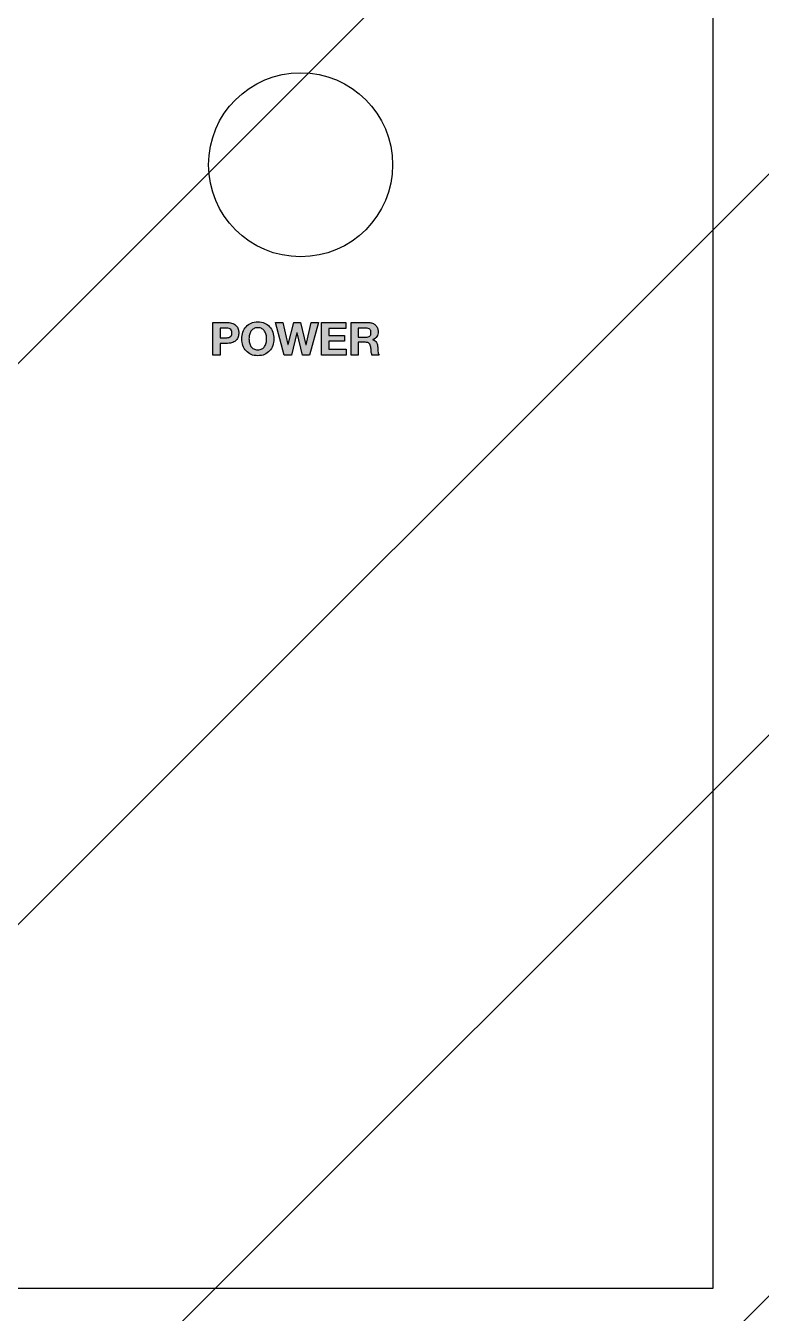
# Model space of a CAD drawing. Header units: millimetres. Extents: x 0 to 16115, y 0 to 11330.
# Drawn here: x 10446.1 to 10562, y 4278.8 to 4481.6 of the extents above; entities that cross this region are included whole.
import ezdxf

# ---------------------------------------------------------------- set-up
doc = ezdxf.new("R2010")
doc.units = ezdxf.units.MM
doc.header["$MEASUREMENT"] = 0
doc.linetypes.add('HIDDEN', pattern=[9.525, 6.35, -3.175])
doc.layers.get('0').update_dxf_attribs({"lineweight": 25})
doc.layers.add('DIM', color=3, linetype='Continuous', lineweight=9)
doc.layers.add('H', color=2, linetype='HIDDEN', lineweight=15)

msp = doc.modelspace()

# ---------------------------------------------------------------- hatches: boundary and pattern name
h = msp.add_hatch(color=256)
h.paths.add_polyline_path([(10489.393, 4434.888), (10490.268, 4431.363), (10490.282, 4431.363), (10491.12, 4434.888), (10492.224, 4434.888), (10490.848, 4429.772), (10489.73, 4429.772), (10488.863, 4433.255), (10488.848, 4433.255), (10487.996, 4429.772), (10486.856, 4429.772), (10485.502, 4434.888), (10486.627, 4434.888), (10487.437, 4431.405), (10487.451, 4431.405), (10488.339, 4434.888)])
h.paths.add_polyline_path([(10493.865, 4431.972), (10493.865, 4430.717), (10496.624, 4430.717), (10496.624, 4429.772), (10492.74, 4429.772), (10492.74, 4434.888), (10496.567, 4434.888), (10496.567, 4433.943), (10493.865, 4433.943), (10493.865, 4432.846), (10496.345, 4432.846), (10496.345, 4431.972)])
edge = h.paths.add_edge_path(flags=16)
edge.add_spline(control_points=[(10499.742, 4432.573), (10500, 4432.573), (10500.193, 4432.631), (10500.322, 4432.746), (10500.451, 4432.86), (10500.516, 4433.047), (10500.516, 4433.304), (10500.516, 4433.553), (10500.451, 4433.733), (10500.322, 4433.846)], knot_values=[0, 0, 0, 0, 1, 1, 1, 2, 2, 2, 3, 3, 3, 3], degree=3, periodic=0)
edge.add_spline(control_points=[(10500.322, 4433.846), (10500.193, 4433.958), (10500, 4434.014), (10499.742, 4434.014)], knot_values=[3, 3, 3, 3, 4, 4, 4, 4], degree=3, periodic=0)
edge.add_spline(control_points=[(10499.742, 4434.014), (10499.742, 4434.014), (10498.509, 4434.014), (10498.509, 4434.014)], knot_values=[4, 4, 4, 4, 5, 5, 5, 5], degree=3, periodic=0)
edge.add_spline(control_points=[(10498.509, 4434.014), (10498.509, 4434.014), (10498.509, 4432.573), (10498.509, 4432.573)], knot_values=[5, 5, 5, 5, 6, 6, 6, 6], degree=3, periodic=0)
edge.add_spline(control_points=[(10498.509, 4432.573), (10498.509, 4432.573), (10499.742, 4432.573), (10499.742, 4432.573)], knot_values=[6, 6, 6, 6, 7, 7, 7, 7], degree=3, periodic=0)
edge = h.paths.add_edge_path()
edge.add_spline(control_points=[(10500.143, 4434.888), (10500.372, 4434.888), (10500.579, 4434.851), (10500.763, 4434.777), (10500.947, 4434.703), (10501.105, 4434.602), (10501.236, 4434.473)], knot_values=[0, 0, 0, 0, 1, 1, 1, 2, 2, 2, 2], degree=3, periodic=0)
edge.add_spline(control_points=[(10501.236, 4434.473), (10501.367, 4434.344), (10501.468, 4434.194), (10501.537, 4434.025)], knot_values=[2, 2, 2, 2, 3, 3, 3, 3], degree=3, periodic=0)
edge.add_spline(control_points=[(10501.537, 4434.025), (10501.606, 4433.855), (10501.641, 4433.672), (10501.641, 4433.477), (10501.641, 4433.175), (10501.577, 4432.915), (10501.451, 4432.696)], knot_values=[3, 3, 3, 3, 4, 4, 4, 5, 5, 5, 5], degree=3, periodic=0)
edge.add_spline(control_points=[(10501.451, 4432.696), (10501.324, 4432.476), (10501.118, 4432.308), (10500.831, 4432.194)], knot_values=[5, 5, 5, 5, 6, 6, 6, 6], degree=3, periodic=0)
edge.add_spline(control_points=[(10500.831, 4432.194), (10500.831, 4432.194), (10500.831, 4432.179), (10500.831, 4432.179)], knot_values=[6, 6, 6, 6, 7, 7, 7, 7], degree=3, periodic=0)
edge.add_spline(control_points=[(10500.831, 4432.179), (10500.97, 4432.141), (10501.084, 4432.083), (10501.175, 4432.004)], knot_values=[7, 7, 7, 7, 8, 8, 8, 8], degree=3, periodic=0)
edge.add_spline(control_points=[(10501.175, 4432.004), (10501.266, 4431.925), (10501.34, 4431.832), (10501.397, 4431.724)], knot_values=[8, 8, 8, 8, 9, 9, 9, 9], degree=3, periodic=0)
edge.add_spline(control_points=[(10501.397, 4431.724), (10501.455, 4431.617), (10501.497, 4431.499), (10501.523, 4431.37)], knot_values=[9, 9, 9, 9, 10, 10, 10, 10], degree=3, periodic=0)
edge.add_spline(control_points=[(10501.523, 4431.37), (10501.549, 4431.241), (10501.567, 4431.112), (10501.577, 4430.982)], knot_values=[10, 10, 10, 10, 11, 11, 11, 11], degree=3, periodic=0)
edge.add_spline(control_points=[(10501.577, 4430.982), (10501.581, 4430.902), (10501.586, 4430.806), (10501.591, 4430.696), (10501.595, 4430.586), (10501.604, 4430.474), (10501.616, 4430.359)], knot_values=[11, 11, 11, 11, 12, 12, 12, 13, 13, 13, 13], degree=3, periodic=0)
edge.add_spline(control_points=[(10501.616, 4430.359), (10501.628, 4430.244), (10501.647, 4430.136), (10501.673, 4430.033)], knot_values=[13, 13, 13, 13, 14, 14, 14, 14], degree=3, periodic=0)
edge.add_spline(control_points=[(10501.673, 4430.033), (10501.699, 4429.93), (10501.739, 4429.843), (10501.791, 4429.772)], knot_values=[14, 14, 14, 14, 15, 15, 15, 15], degree=3, periodic=0)
edge.add_spline(control_points=[(10501.791, 4429.772), (10501.791, 4429.772), (10500.666, 4429.772), (10500.666, 4429.772)], knot_values=[15, 15, 15, 15, 16, 16, 16, 16], degree=3, periodic=0)
edge.add_spline(control_points=[(10500.666, 4429.772), (10500.604, 4429.934), (10500.566, 4430.127), (10500.552, 4430.352)], knot_values=[16, 16, 16, 16, 17, 17, 17, 17], degree=3, periodic=0)
edge.add_spline(control_points=[(10500.552, 4430.352), (10500.537, 4430.577), (10500.516, 4430.792), (10500.487, 4430.997)], knot_values=[17, 17, 17, 17, 18, 18, 18, 18], degree=3, periodic=0)
edge.add_spline(control_points=[(10500.487, 4430.997), (10500.449, 4431.265), (10500.368, 4431.46), (10500.243, 4431.585)], knot_values=[18, 18, 18, 18, 19, 19, 19, 19], degree=3, periodic=0)
edge.add_spline(control_points=[(10500.243, 4431.585), (10500.119, 4431.709), (10499.916, 4431.771), (10499.634, 4431.771)], knot_values=[19, 19, 19, 19, 20, 20, 20, 20], degree=3, periodic=0)
edge.add_spline(control_points=[(10499.634, 4431.771), (10499.634, 4431.771), (10498.509, 4431.771), (10498.509, 4431.771)], knot_values=[20, 20, 20, 20, 21, 21, 21, 21], degree=3, periodic=0)
edge.add_spline(control_points=[(10498.509, 4431.771), (10498.509, 4431.771), (10498.509, 4429.772), (10498.509, 4429.772)], knot_values=[21, 21, 21, 21, 22, 22, 22, 22], degree=3, periodic=0)
edge.add_spline(control_points=[(10498.509, 4429.772), (10498.509, 4429.772), (10497.384, 4429.772), (10497.384, 4429.772)], knot_values=[22, 22, 22, 22, 23, 23, 23, 23], degree=3, periodic=0)
edge.add_spline(control_points=[(10497.384, 4429.772), (10497.384, 4429.772), (10497.384, 4434.888), (10497.384, 4434.888)], knot_values=[23, 23, 23, 23, 24, 24, 24, 24], degree=3, periodic=0)
edge.add_spline(control_points=[(10497.384, 4434.888), (10497.384, 4434.888), (10500.143, 4434.888), (10500.143, 4434.888)], knot_values=[24, 24, 24, 24, 25, 25, 25, 25], degree=3, periodic=0)
edge = h.paths.add_edge_path(flags=16)
edge.add_spline(control_points=[(10481.377, 4431.682), (10481.428, 4431.478), (10481.507, 4431.295), (10481.617, 4431.133)], knot_values=[0, 0, 0, 0, 1, 1, 1, 1], degree=3, periodic=0)
edge.add_spline(control_points=[(10481.617, 4431.133), (10481.727, 4430.971), (10481.87, 4430.84), (10482.047, 4430.743)], knot_values=[1, 1, 1, 1, 2, 2, 2, 2], degree=3, periodic=0)
edge.add_spline(control_points=[(10482.047, 4430.743), (10482.224, 4430.645), (10482.439, 4430.596), (10482.692, 4430.596), (10482.945, 4430.596), (10483.16, 4430.645), (10483.337, 4430.743)], knot_values=[2, 2, 2, 2, 3, 3, 3, 4, 4, 4, 4], degree=3, periodic=0)
edge.add_spline(control_points=[(10483.337, 4430.743), (10483.514, 4430.84), (10483.657, 4430.971), (10483.767, 4431.133)], knot_values=[4, 4, 4, 4, 5, 5, 5, 5], degree=3, periodic=0)
edge.add_spline(control_points=[(10483.767, 4431.133), (10483.877, 4431.295), (10483.957, 4431.478), (10484.007, 4431.682)], knot_values=[5, 5, 5, 5, 6, 6, 6, 6], degree=3, periodic=0)
edge.add_spline(control_points=[(10484.007, 4431.682), (10484.057, 4431.885), (10484.083, 4432.094), (10484.083, 4432.308), (10484.083, 4432.533), (10484.057, 4432.75), (10484.007, 4432.961)], knot_values=[6, 6, 6, 6, 7, 7, 7, 8, 8, 8, 8], degree=3, periodic=0)
edge.add_spline(control_points=[(10484.007, 4432.961), (10483.957, 4433.171), (10483.877, 4433.358), (10483.767, 4433.523)], knot_values=[8, 8, 8, 8, 9, 9, 9, 9], degree=3, periodic=0)
edge.add_spline(control_points=[(10483.767, 4433.523), (10483.657, 4433.688), (10483.514, 4433.819), (10483.337, 4433.917)], knot_values=[9, 9, 9, 9, 10, 10, 10, 10], degree=3, periodic=0)
edge.add_spline(control_points=[(10483.337, 4433.917), (10483.16, 4434.015), (10482.945, 4434.064), (10482.692, 4434.064), (10482.439, 4434.064), (10482.224, 4434.015), (10482.047, 4433.917), (10481.87, 4433.819), (10481.727, 4433.688), (10481.617, 4433.523), (10481.507, 4433.358), (10481.428, 4433.171), (10481.377, 4432.961)], knot_values=[10, 10, 10, 10, 11, 11, 11, 12, 12, 12, 13, 13, 13, 14, 14, 14, 14], degree=3, periodic=0)
edge.add_spline(control_points=[(10481.377, 4432.961), (10481.327, 4432.75), (10481.302, 4432.533), (10481.302, 4432.308), (10481.302, 4432.094), (10481.327, 4431.885), (10481.377, 4431.682)], knot_values=[14, 14, 14, 14, 15, 15, 15, 16, 16, 16, 16], degree=3, periodic=0)
edge = h.paths.add_edge_path()
edge.add_spline(control_points=[(10480.349, 4433.373), (10480.464, 4433.7), (10480.629, 4433.986), (10480.844, 4434.229)], knot_values=[0, 0, 0, 0, 1, 1, 1, 1], degree=3, periodic=0)
edge.add_spline(control_points=[(10480.844, 4434.229), (10481.059, 4434.473), (10481.322, 4434.664), (10481.635, 4434.803)], knot_values=[1, 1, 1, 1, 2, 2, 2, 2], degree=3, periodic=0)
edge.add_spline(control_points=[(10481.635, 4434.803), (10481.948, 4434.941), (10482.3, 4435.011), (10482.692, 4435.011), (10483.089, 4435.011), (10483.442, 4434.941), (10483.753, 4434.803)], knot_values=[2, 2, 2, 2, 3, 3, 3, 4, 4, 4, 4], degree=3, periodic=0)
edge.add_spline(control_points=[(10483.753, 4434.803), (10484.064, 4434.664), (10484.327, 4434.473), (10484.542, 4434.229)], knot_values=[4, 4, 4, 4, 5, 5, 5, 5], degree=3, periodic=0)
edge.add_spline(control_points=[(10484.542, 4434.229), (10484.756, 4433.986), (10484.921, 4433.7), (10485.036, 4433.373)], knot_values=[5, 5, 5, 5, 6, 6, 6, 6], degree=3, periodic=0)
edge.add_spline(control_points=[(10485.036, 4433.373), (10485.15, 4433.046), (10485.208, 4432.691), (10485.208, 4432.308), (10485.208, 4431.936), (10485.15, 4431.588), (10485.036, 4431.266)], knot_values=[6, 6, 6, 6, 7, 7, 7, 8, 8, 8, 8], degree=3, periodic=0)
edge.add_spline(control_points=[(10485.036, 4431.266), (10484.921, 4430.943), (10484.756, 4430.662), (10484.542, 4430.424)], knot_values=[8, 8, 8, 8, 9, 9, 9, 9], degree=3, periodic=0)
edge.add_spline(control_points=[(10484.542, 4430.424), (10484.327, 4430.185), (10484.064, 4429.997), (10483.753, 4429.861), (10483.442, 4429.725), (10483.089, 4429.657), (10482.692, 4429.657), (10482.3, 4429.657), (10481.948, 4429.725), (10481.635, 4429.861), (10481.322, 4429.997), (10481.059, 4430.185), (10480.844, 4430.424)], knot_values=[9, 9, 9, 9, 10, 10, 10, 11, 11, 11, 12, 12, 12, 13, 13, 13, 13], degree=3, periodic=0)
edge.add_spline(control_points=[(10480.844, 4430.424), (10480.629, 4430.662), (10480.464, 4430.943), (10480.349, 4431.266)], knot_values=[13, 13, 13, 13, 14, 14, 14, 14], degree=3, periodic=0)
edge.add_spline(control_points=[(10480.349, 4431.266), (10480.234, 4431.588), (10480.177, 4431.936), (10480.177, 4432.308), (10480.177, 4432.691), (10480.234, 4433.046), (10480.349, 4433.373)], knot_values=[14, 14, 14, 14, 15, 15, 15, 16, 16, 16, 16], degree=3, periodic=0)
edge = h.paths.add_edge_path(flags=16)
edge.add_spline(control_points=[(10477.618, 4432.481), (10477.747, 4432.481), (10477.872, 4432.49), (10477.991, 4432.509)], knot_values=[0, 0, 0, 0, 1, 1, 1, 1], degree=3, periodic=0)
edge.add_spline(control_points=[(10477.991, 4432.509), (10478.111, 4432.528), (10478.216, 4432.565), (10478.307, 4432.62)], knot_values=[1, 1, 1, 1, 2, 2, 2, 2], degree=3, periodic=0)
edge.add_spline(control_points=[(10478.307, 4432.62), (10478.397, 4432.675), (10478.47, 4432.753), (10478.525, 4432.853)], knot_values=[2, 2, 2, 2, 3, 3, 3, 3], degree=3, periodic=0)
edge.add_spline(control_points=[(10478.525, 4432.853), (10478.58, 4432.954), (10478.607, 4433.085), (10478.607, 4433.247), (10478.607, 4433.409), (10478.58, 4433.541), (10478.525, 4433.642)], knot_values=[3, 3, 3, 3, 4, 4, 4, 5, 5, 5, 5], degree=3, periodic=0)
edge.add_spline(control_points=[(10478.525, 4433.642), (10478.47, 4433.742), (10478.397, 4433.819), (10478.307, 4433.874)], knot_values=[5, 5, 5, 5, 6, 6, 6, 6], degree=3, periodic=0)
edge.add_spline(control_points=[(10478.307, 4433.874), (10478.216, 4433.929), (10478.111, 4433.966), (10477.991, 4433.986)], knot_values=[6, 6, 6, 6, 7, 7, 7, 7], degree=3, periodic=0)
edge.add_spline(control_points=[(10477.991, 4433.986), (10477.872, 4434.004), (10477.747, 4434.014), (10477.618, 4434.014)], knot_values=[7, 7, 7, 7, 8, 8, 8, 8], degree=3, periodic=0)
edge.add_spline(control_points=[(10477.618, 4434.014), (10477.618, 4434.014), (10476.744, 4434.014), (10476.744, 4434.014)], knot_values=[8, 8, 8, 8, 9, 9, 9, 9], degree=3, periodic=0)
edge.add_spline(control_points=[(10476.744, 4434.014), (10476.744, 4434.014), (10476.744, 4432.481), (10476.744, 4432.481)], knot_values=[9, 9, 9, 9, 10, 10, 10, 10], degree=3, periodic=0)
edge.add_spline(control_points=[(10476.744, 4432.481), (10476.744, 4432.481), (10477.618, 4432.481), (10477.618, 4432.481)], knot_values=[10, 10, 10, 10, 11, 11, 11, 11], degree=3, periodic=0)
edge = h.paths.add_edge_path()
edge.add_spline(control_points=[(10477.927, 4434.888), (10478.247, 4434.888), (10478.519, 4434.842), (10478.744, 4434.749)], knot_values=[0, 0, 0, 0, 1, 1, 1, 1], degree=3, periodic=0)
edge.add_spline(control_points=[(10478.744, 4434.749), (10478.968, 4434.656), (10479.151, 4434.532), (10479.292, 4434.38)], knot_values=[1, 1, 1, 1, 2, 2, 2, 2], degree=3, periodic=0)
edge.add_spline(control_points=[(10479.292, 4434.38), (10479.433, 4434.227), (10479.536, 4434.053), (10479.6, 4433.857), (10479.665, 4433.661), (10479.697, 4433.458), (10479.697, 4433.247), (10479.697, 4433.042), (10479.665, 4432.84), (10479.6, 4432.642), (10479.536, 4432.444), (10479.433, 4432.268), (10479.292, 4432.115)], knot_values=[2, 2, 2, 2, 3, 3, 3, 4, 4, 4, 5, 5, 5, 6, 6, 6, 6], degree=3, periodic=0)
edge.add_spline(control_points=[(10479.292, 4432.115), (10479.151, 4431.962), (10478.968, 4431.839), (10478.744, 4431.746)], knot_values=[6, 6, 6, 6, 7, 7, 7, 7], degree=3, periodic=0)
edge.add_spline(control_points=[(10478.744, 4431.746), (10478.519, 4431.653), (10478.247, 4431.606), (10477.927, 4431.606)], knot_values=[7, 7, 7, 7, 8, 8, 8, 8], degree=3, periodic=0)
edge.add_spline(control_points=[(10477.927, 4431.606), (10477.927, 4431.606), (10476.744, 4431.606), (10476.744, 4431.606)], knot_values=[8, 8, 8, 8, 9, 9, 9, 9], degree=3, periodic=0)
edge.add_spline(control_points=[(10476.744, 4431.606), (10476.744, 4431.606), (10476.744, 4429.772), (10476.744, 4429.772)], knot_values=[9, 9, 9, 9, 10, 10, 10, 10], degree=3, periodic=0)
edge.add_spline(control_points=[(10476.744, 4429.772), (10476.744, 4429.772), (10475.619, 4429.772), (10475.619, 4429.772)], knot_values=[10, 10, 10, 10, 11, 11, 11, 11], degree=3, periodic=0)
edge.add_spline(control_points=[(10475.619, 4429.772), (10475.619, 4429.772), (10475.619, 4434.888), (10475.619, 4434.888)], knot_values=[11, 11, 11, 11, 12, 12, 12, 12], degree=3, periodic=0)
edge.add_spline(control_points=[(10475.619, 4434.888), (10475.619, 4434.888), (10477.927, 4434.888), (10477.927, 4434.888)], knot_values=[12, 12, 12, 12, 13, 13, 13, 13], degree=3, periodic=0)
at = {"layer": 'DIM'}
h = msp.add_hatch(dxfattribs=at)
h.set_pattern_fill('ANSI31', color=256, scale=350, style=0)
h.set_pattern_definition([(45, (-20178.267, -2318.325), (-30.93592, 30.93592), [])])
h.paths.add_polyline_path([(10154.43, 5257.746), (10154.43, 3184.746), (9723.646, 3184.746), (9723.646, 4971.681), (9054.43, 4971.681), (9054.43, 6434.746), (12994.43, 6434.746), (12994.43, 4971.681), (12325.214, 4971.681), (12325.214, 3184.746), (11894.43, 3184.746), (11894.43, 5257.746)])
edge = h.paths.add_edge_path(flags=16)
edge.add_line((11894.43, 3207.746), (11894.43, 3184.746))
edge.add_line((10154.43, 3207.746), (10154.43, 3184.746))
at = {"layer": 'H', "ltscale": 5}
h = msp.add_hatch(dxfattribs=at)
h.set_pattern_fill('ANSI31', color=256, scale=500, style=0)
h.set_pattern_definition([(45, (4304.4, 20650.17), (-44.19417, 44.19417), [])])
h.paths.add_polyline_path([(13044.43, 6434.746), (12994.43, 6434.746)], flags=16)
h.paths.add_polyline_path([(13044.43, 6434.746), (12994.43, 6434.746)], flags=0)
h.paths.add_polyline_path([(13044.43, 6434.746), (12994.43, 6434.746)], flags=0)
h.paths.add_polyline_path([(13044.43, 6434.746), (12994.43, 6434.746)], flags=0)
h.paths.add_polyline_path([(13044.43, 6434.746), (12994.43, 6434.746)], flags=0)
edge = h.paths.add_edge_path()
edge.add_line((9054.43, 3184.746), (9054.43, 6434.746))
edge.add_line((9004.43, 3134.746), (9004.43, 6434.746))
edge.add_line((9054.43, 3184.746), (12994.43, 3184.746))
edge.add_line((9004.43, 3134.746), (13044.43, 3134.746))
edge.add_line((13044.43, 6434.746), (12994.43, 6434.746))
edge.add_line((12994.43, 5184.746), (12994.43, 5194.746))
edge.add_line((12994.43, 3184.746), (12994.43, 6434.746))
edge.add_line((13044.43, 3134.746), (13044.43, 6434.746))

# ---------------------------------------------------------------- linework, layer by layer
for p, q in [((10554.43, 4282.746), (10554.43, 5032.746)), ((10485.502, 4434.888), (10486.627, 4434.888)), ((10486.856, 4429.772), (10485.502, 4434.888)), ((10486.627, 4434.888), (10487.437, 4431.405)), ((10487.451, 4431.405), (10488.339, 4434.888)), ((10488.339, 4434.888), (10489.393, 4434.888)), ((10489.393, 4434.888), (10490.268, 4431.363)), ((10490.282, 4431.363), (10491.12, 4434.888)), ((10492.224, 4434.888), (10490.848, 4429.772)), ((10491.12, 4434.888), (10492.224, 4434.888)), ((10492.74, 4434.888), (10496.567, 4434.888)), ((10492.74, 4429.772), (10492.74, 4434.888)), ((10496.567, 4434.888), (10496.567, 4433.943)), ((10488.848, 4433.255), (10487.996, 4429.772)), ((10488.863, 4433.255), (10488.848, 4433.255)), ((10489.73, 4429.772), (10488.863, 4433.255)), ((10493.865, 4433.943), (10493.865, 4432.846)), ((10496.567, 4433.943), (10493.865, 4433.943)), ((10493.865, 4432.846), (10496.345, 4432.846)), ((10496.345, 4432.846), (10496.345, 4431.972)), ((10487.437, 4431.405), (10487.451, 4431.405)), ((10490.268, 4431.363), (10490.282, 4431.363)), ((10496.345, 4431.972), (10493.865, 4431.972)), ((10493.865, 4431.972), (10493.865, 4430.717)), ((10493.865, 4430.717), (10496.624, 4430.717)), ((10496.624, 4430.717), (10496.624, 4429.772)), ((10487.996, 4429.772), (10486.856, 4429.772)), ((10490.848, 4429.772), (10489.73, 4429.772)), ((10496.624, 4429.772), (10492.74, 4429.772)), ((10334.43, 4282.746), (10554.43, 4282.746))]:
    msp.add_line(p, q)
msp.add_circle((10489.43, 4459.743), 14.5)
for points in [[(10475.619, 4434.888), (10475.619, 4434.888), (10477.927, 4434.888), (10477.927, 4434.888)], [(10475.619, 4429.772), (10475.619, 4429.772), (10475.619, 4434.888), (10475.619, 4434.888)], [(10477.927, 4434.888), (10478.247, 4434.888), (10478.519, 4434.842), (10478.744, 4434.749)], [(10478.744, 4434.749), (10478.968, 4434.656), (10479.151, 4434.532), (10479.292, 4434.38)], [(10480.349, 4433.373), (10480.464, 4433.7), (10480.629, 4433.986), (10480.844, 4434.229)], [(10480.844, 4434.229), (10481.059, 4434.473), (10481.322, 4434.664), (10481.635, 4434.803)], [(10483.753, 4434.803), (10484.064, 4434.664), (10484.327, 4434.473), (10484.542, 4434.229)], [(10484.542, 4434.229), (10484.756, 4433.986), (10484.921, 4433.7), (10485.036, 4433.373)], [(10497.384, 4434.888), (10497.384, 4434.888), (10500.143, 4434.888), (10500.143, 4434.888)], [(10497.384, 4429.772), (10497.384, 4429.772), (10497.384, 4434.888), (10497.384, 4434.888)], [(10501.236, 4434.473), (10501.367, 4434.344), (10501.468, 4434.194), (10501.537, 4434.025)], [(10476.744, 4434.014), (10476.744, 4434.014), (10476.744, 4432.481), (10476.744, 4432.481)], [(10477.618, 4434.014), (10477.618, 4434.014), (10476.744, 4434.014), (10476.744, 4434.014)], [(10476.744, 4432.481), (10476.744, 4432.481), (10477.618, 4432.481), (10477.618, 4432.481)], [(10477.991, 4433.986), (10477.872, 4434.004), (10477.747, 4434.014), (10477.618, 4434.014)], [(10477.618, 4432.481), (10477.747, 4432.481), (10477.872, 4432.49), (10477.991, 4432.509)], [(10478.307, 4433.874), (10478.216, 4433.929), (10478.111, 4433.966), (10477.991, 4433.986)], [(10477.991, 4432.509), (10478.111, 4432.528), (10478.216, 4432.565), (10478.307, 4432.62)], [(10478.525, 4433.642), (10478.47, 4433.742), (10478.397, 4433.819), (10478.307, 4433.874)], [(10478.307, 4432.62), (10478.397, 4432.675), (10478.47, 4432.753), (10478.525, 4432.853)], [(10479.292, 4432.115), (10479.151, 4431.962), (10478.968, 4431.839), (10478.744, 4431.746)], [(10483.767, 4433.523), (10483.657, 4433.688), (10483.514, 4433.819), (10483.337, 4433.917)], [(10484.007, 4432.961), (10483.957, 4433.171), (10483.877, 4433.358), (10483.767, 4433.523)], [(10498.509, 4434.014), (10498.509, 4434.014), (10498.509, 4432.573), (10498.509, 4432.573)], [(10499.742, 4434.014), (10499.742, 4434.014), (10498.509, 4434.014), (10498.509, 4434.014)], [(10498.509, 4432.573), (10498.509, 4432.573), (10499.742, 4432.573), (10499.742, 4432.573)], [(10500.322, 4433.846), (10500.193, 4433.958), (10500, 4434.014), (10499.742, 4434.014)], [(10501.451, 4432.696), (10501.324, 4432.476), (10501.118, 4432.308), (10500.831, 4432.194)], [(10500.831, 4432.194), (10500.831, 4432.194), (10500.831, 4432.179), (10500.831, 4432.179)], [(10500.831, 4432.179), (10500.97, 4432.141), (10501.084, 4432.083), (10501.175, 4432.004)], [(10501.175, 4432.004), (10501.266, 4431.925), (10501.34, 4431.832), (10501.397, 4431.724)], [(10476.744, 4431.606), (10476.744, 4431.606), (10476.744, 4429.772), (10476.744, 4429.772)], [(10477.927, 4431.606), (10477.927, 4431.606), (10476.744, 4431.606), (10476.744, 4431.606)], [(10478.744, 4431.746), (10478.519, 4431.653), (10478.247, 4431.606), (10477.927, 4431.606)], [(10480.844, 4430.424), (10480.629, 4430.662), (10480.464, 4430.943), (10480.349, 4431.266)], [(10481.377, 4431.682), (10481.428, 4431.478), (10481.507, 4431.295), (10481.617, 4431.133)], [(10481.617, 4431.133), (10481.727, 4430.971), (10481.87, 4430.84), (10482.047, 4430.743)], [(10483.337, 4430.743), (10483.514, 4430.84), (10483.657, 4430.971), (10483.767, 4431.133)], [(10483.767, 4431.133), (10483.877, 4431.295), (10483.957, 4431.478), (10484.007, 4431.682)], [(10485.036, 4431.266), (10484.921, 4430.943), (10484.756, 4430.662), (10484.542, 4430.424)], [(10498.509, 4431.771), (10498.509, 4431.771), (10498.509, 4429.772), (10498.509, 4429.772)], [(10499.634, 4431.771), (10499.634, 4431.771), (10498.509, 4431.771), (10498.509, 4431.771)], [(10500.243, 4431.585), (10500.119, 4431.709), (10499.916, 4431.771), (10499.634, 4431.771)], [(10500.487, 4430.997), (10500.449, 4431.265), (10500.368, 4431.46), (10500.243, 4431.585)], [(10500.552, 4430.352), (10500.537, 4430.577), (10500.516, 4430.792), (10500.487, 4430.997)], [(10500.666, 4429.772), (10500.604, 4429.934), (10500.566, 4430.127), (10500.552, 4430.352)], [(10501.397, 4431.724), (10501.455, 4431.617), (10501.497, 4431.499), (10501.523, 4431.37)], [(10501.523, 4431.37), (10501.549, 4431.241), (10501.567, 4431.112), (10501.577, 4430.982)], [(10501.616, 4430.359), (10501.628, 4430.244), (10501.647, 4430.136), (10501.673, 4430.033)], [(10501.673, 4430.033), (10501.699, 4429.93), (10501.739, 4429.843), (10501.791, 4429.772)], [(10476.744, 4429.772), (10476.744, 4429.772), (10475.619, 4429.772), (10475.619, 4429.772)], [(10498.509, 4429.772), (10498.509, 4429.772), (10497.384, 4429.772), (10497.384, 4429.772)], [(10501.791, 4429.772), (10501.791, 4429.772), (10500.666, 4429.772), (10500.666, 4429.772)]]:
    msp.add_open_spline(points, degree=3)
for points, knots in [([(10479.292, 4434.38), (10479.433, 4434.227), (10479.536, 4434.053), (10479.6, 4433.857), (10479.665, 4433.661), (10479.697, 4433.458), (10479.697, 4433.247), (10479.697, 4433.042), (10479.665, 4432.84), (10479.6, 4432.642), (10479.536, 4432.444), (10479.433, 4432.268), (10479.292, 4432.115)], [2, 2, 2, 2, 3, 3, 3, 4, 4, 4, 5, 5, 5, 6, 6, 6, 6]), ([(10483.337, 4433.917), (10483.16, 4434.015), (10482.945, 4434.064), (10482.692, 4434.064), (10482.439, 4434.064), (10482.224, 4434.015), (10482.047, 4433.917), (10481.87, 4433.819), (10481.727, 4433.688), (10481.617, 4433.523), (10481.507, 4433.358), (10481.428, 4433.171), (10481.377, 4432.961)], [10, 10, 10, 10, 11, 11, 11, 12, 12, 12, 13, 13, 13, 14, 14, 14, 14]), ([(10481.635, 4434.803), (10481.948, 4434.941), (10482.3, 4435.011), (10482.692, 4435.011), (10483.089, 4435.011), (10483.442, 4434.941), (10483.753, 4434.803)], [2, 2, 2, 2, 3, 3, 3, 4, 4, 4, 4]), ([(10500.143, 4434.888), (10500.372, 4434.888), (10500.579, 4434.851), (10500.763, 4434.777), (10500.947, 4434.703), (10501.105, 4434.602), (10501.236, 4434.473)], [0, 0, 0, 0, 1, 1, 1, 2, 2, 2, 2]), ([(10478.525, 4432.853), (10478.58, 4432.954), (10478.607, 4433.085), (10478.607, 4433.247), (10478.607, 4433.409), (10478.58, 4433.541), (10478.525, 4433.642)], [3, 3, 3, 3, 4, 4, 4, 5, 5, 5, 5]), ([(10480.349, 4431.266), (10480.234, 4431.588), (10480.177, 4431.936), (10480.177, 4432.308), (10480.177, 4432.691), (10480.234, 4433.046), (10480.349, 4433.373)], [14, 14, 14, 14, 15, 15, 15, 16, 16, 16, 16]), ([(10481.377, 4432.961), (10481.327, 4432.75), (10481.302, 4432.533), (10481.302, 4432.308), (10481.302, 4432.094), (10481.327, 4431.885), (10481.377, 4431.682)], [14, 14, 14, 14, 15, 15, 15, 16, 16, 16, 16]), ([(10484.007, 4431.682), (10484.057, 4431.885), (10484.083, 4432.094), (10484.083, 4432.308), (10484.083, 4432.533), (10484.057, 4432.75), (10484.007, 4432.961)], [6, 6, 6, 6, 7, 7, 7, 8, 8, 8, 8]), ([(10485.036, 4433.373), (10485.15, 4433.046), (10485.208, 4432.691), (10485.208, 4432.308), (10485.208, 4431.936), (10485.15, 4431.588), (10485.036, 4431.266)], [6, 6, 6, 6, 7, 7, 7, 8, 8, 8, 8]), ([(10499.742, 4432.573), (10500, 4432.573), (10500.193, 4432.631), (10500.322, 4432.746), (10500.451, 4432.86), (10500.516, 4433.047), (10500.516, 4433.304), (10500.516, 4433.553), (10500.451, 4433.733), (10500.322, 4433.846)], [0, 0, 0, 0, 1, 1, 1, 2, 2, 2, 3, 3, 3, 3]), ([(10501.537, 4434.025), (10501.606, 4433.855), (10501.641, 4433.672), (10501.641, 4433.477), (10501.641, 4433.175), (10501.577, 4432.915), (10501.451, 4432.696)], [3, 3, 3, 3, 4, 4, 4, 5, 5, 5, 5]), ([(10484.542, 4430.424), (10484.327, 4430.185), (10484.064, 4429.997), (10483.753, 4429.861), (10483.442, 4429.725), (10483.089, 4429.657), (10482.692, 4429.657), (10482.3, 4429.657), (10481.948, 4429.725), (10481.635, 4429.861), (10481.322, 4429.997), (10481.059, 4430.185), (10480.844, 4430.424)], [9, 9, 9, 9, 10, 10, 10, 11, 11, 11, 12, 12, 12, 13, 13, 13, 13]), ([(10482.047, 4430.743), (10482.224, 4430.645), (10482.439, 4430.596), (10482.692, 4430.596), (10482.945, 4430.596), (10483.16, 4430.645), (10483.337, 4430.743)], [2, 2, 2, 2, 3, 3, 3, 4, 4, 4, 4]), ([(10501.577, 4430.982), (10501.581, 4430.902), (10501.586, 4430.806), (10501.591, 4430.696), (10501.595, 4430.586), (10501.604, 4430.474), (10501.616, 4430.359)], [11, 11, 11, 11, 12, 12, 12, 13, 13, 13, 13])]:
    msp.add_open_spline(points, degree=3, knots=knots)

doc.saveas('drawing.dxf')
